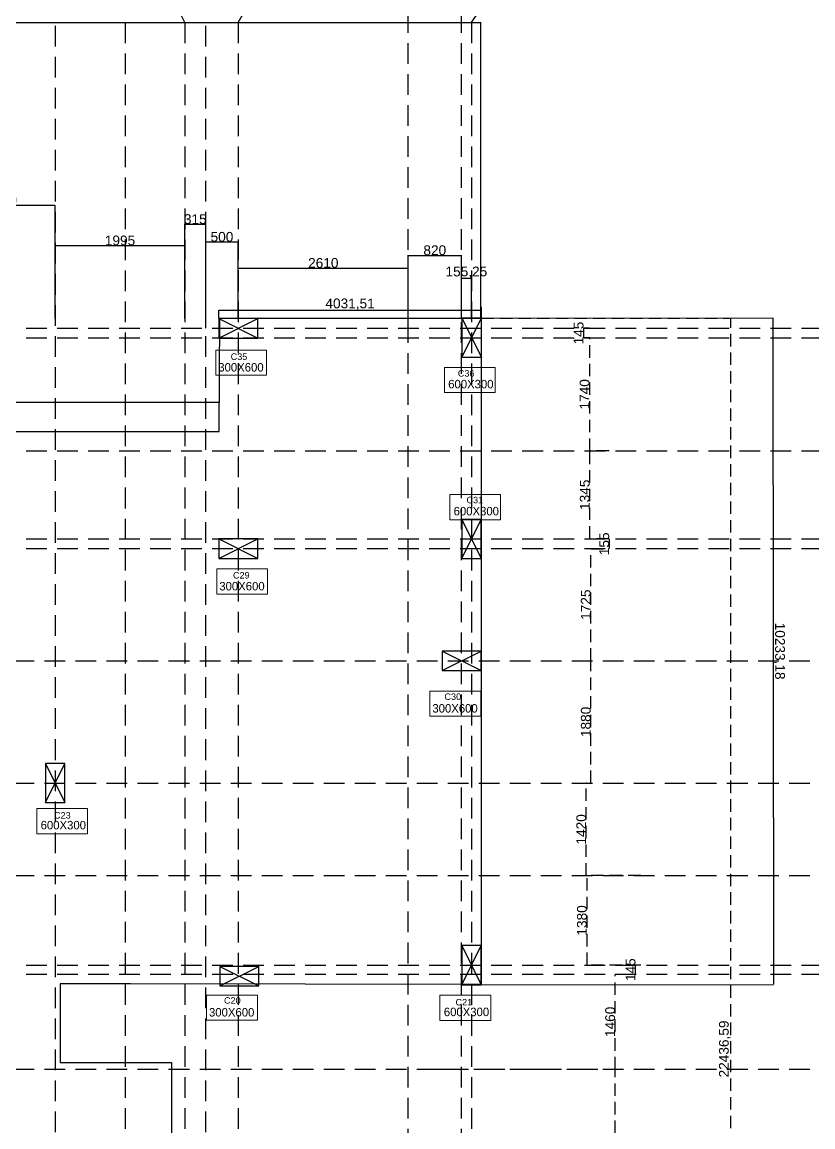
# Model space of a CAD drawing. Header units: millimetres. Extents: x -1932176 to 78768, y -1967 to 1266654.
# Drawn here: x -1651809 to -1639667, y 1240700 to 1257661 of the extents above; entities that cross this region are included whole.
import ezdxf

# ---------------------------------------------------------------- set-up
doc = ezdxf.new("R2010")
doc.units = ezdxf.units.MM
doc.linetypes.add('DASHED2', pattern=[9.525, 6.35, -3.175])
doc.layers.add('column', color=7, linetype='Continuous')
doc.layers.add('Layer2', color=7, linetype='Continuous', lineweight=5)
doc.layers.add('text', color=252, linetype='Continuous', lineweight=5)
doc.styles.get("Standard").update_dxf_attribs({"font": 'arial.ttf'})
doc.dimstyles.new('ISO-25', dxfattribs={"dimtxt": 150, "dimasz": 2.5, "dimexe": 1.25, "dimexo": 0.625, "dimtad": 1, "dimtxsty": 'Standard', "dimcen": 2.5, "dimadec": 0, "dimazin": 0, "dimtfac": 1, "dimtmove": 0, "dimatfit": 3, "dimfxl": 1, "dimarcsym": 0})

# ---------------------------------------------------------------- blocks, each defined once
blk = doc.blocks.new('*D418')
at = {"color": 0, "lineweight": -2, "ltscale": 30, "transparency": 16777216}
for p, q in [((-1652941, 1253108), (-1652941, 1254851)), ((-1652938, 1254849), (-1651304, 1254849)), ((-1651302, 1253108), (-1651302, 1254851))]:
    blk.add_line(p, q, dxfattribs=at)
at = {"color": 0, "ltscale": 30, "transparency": 16777216}
for points in [[(-1652938, 1254850), (-1652938, 1254849), (-1652941, 1254849)], [(-1651304, 1254850), (-1651304, 1254849), (-1651302, 1254849)]]:
    blk.add_solid(points, dxfattribs=at)
at = {"layer": 'Defpoints', "color": 0, "ltscale": 30, "transparency": 16777216}
for p in [(-1651302, 1254849), (-1652941, 1253107), (-1651302, 1253107)]:
    blk.add_point(p, dxfattribs=at)
at = {"color": 0, "ltscale": 30, "transparency": 16777216, "insert": (-1652121, 1254927), "char_height": 150, "width": 1191.3, "attachment_point": 5}
blk.add_mtext('1640', dxfattribs=at)
blk = doc.blocks.new('*D419')
at = {"color": 0, "lineweight": -2, "ltscale": 30, "transparency": 16777216}
for p, q in [((-1651302, 1253111), (-1651302, 1254232)), ((-1651299, 1254231), (-1649311, 1254231)), ((-1649308, 1253111), (-1649308, 1254232))]:
    blk.add_line(p, q, dxfattribs=at)
at = {"color": 0, "ltscale": 30, "transparency": 16777216}
for points in [[(-1651299, 1254231), (-1651299, 1254231), (-1651302, 1254231)], [(-1649311, 1254231), (-1649311, 1254231), (-1649308, 1254231)]]:
    blk.add_solid(points, dxfattribs=at)
at = {"layer": 'Defpoints', "color": 0, "ltscale": 30, "transparency": 16777216}
for p in [(-1649308, 1254231), (-1651302, 1253110), (-1649308, 1253110)]:
    blk.add_point(p, dxfattribs=at)
at = {"color": 0, "ltscale": 30, "transparency": 16777216, "insert": (-1650305, 1254308), "char_height": 150, "attachment_point": 5}
blk.add_mtext('1995', dxfattribs=at)
blk = doc.blocks.new('*D420')
at = {"color": 0, "lineweight": -2, "ltscale": 30, "transparency": 16777216}
for p, q in [((-1649308, 1253111), (-1649308, 1254559)), ((-1649306, 1254557), (-1648993, 1254557)), ((-1648990, 1252963), (-1648990, 1254559))]:
    blk.add_line(p, q, dxfattribs=at)
at = {"color": 0, "ltscale": 30, "transparency": 16777216}
for points in [[(-1649306, 1254558), (-1649306, 1254557), (-1649308, 1254557)], [(-1648993, 1254558), (-1648993, 1254557), (-1648990, 1254557)]]:
    blk.add_solid(points, dxfattribs=at)
at = {"layer": 'Defpoints', "color": 0, "ltscale": 30, "transparency": 16777216}
for p in [(-1648990, 1254557), (-1649308, 1253110), (-1648990, 1252962)]:
    blk.add_point(p, dxfattribs=at)
at = {"color": 0, "ltscale": 30, "transparency": 16777216, "insert": (-1649149, 1254635), "char_height": 150, "attachment_point": 5}
blk.add_mtext('315', dxfattribs=at)
blk = doc.blocks.new('*D421')
at = {"color": 0, "lineweight": -2, "ltscale": 30, "transparency": 16777216}
for p, q in [((-1648990, 1253111), (-1648990, 1254287)), ((-1648988, 1254285), (-1648491, 1254285)), ((-1648489, 1253111), (-1648489, 1254287))]:
    blk.add_line(p, q, dxfattribs=at)
at = {"color": 0, "ltscale": 30, "transparency": 16777216}
for points in [[(-1648988, 1254286), (-1648988, 1254285), (-1648990, 1254285)], [(-1648491, 1254286), (-1648491, 1254285), (-1648489, 1254285)]]:
    blk.add_solid(points, dxfattribs=at)
at = {"layer": 'Defpoints', "color": 0, "ltscale": 30, "transparency": 16777216}
for p in [(-1648489, 1254285), (-1648990, 1253110), (-1648489, 1253110)]:
    blk.add_point(p, dxfattribs=at)
at = {"color": 0, "ltscale": 30, "transparency": 16777216, "insert": (-1648740, 1254363), "char_height": 150, "width": 971.73, "attachment_point": 5}
blk.add_mtext('500', dxfattribs=at)
blk = doc.blocks.new('*D422')
at = {"color": 0, "lineweight": -2, "ltscale": 30, "transparency": 16777216}
for p, q in [((-1648489, 1253111), (-1648489, 1253886)), ((-1648486, 1253885), (-1645882, 1253885)), ((-1645880, 1252963), (-1645880, 1253886))]:
    blk.add_line(p, q, dxfattribs=at)
at = {"color": 0, "ltscale": 30, "transparency": 16777216}
for points in [[(-1648486, 1253885), (-1648486, 1253885), (-1648489, 1253885)], [(-1645882, 1253885), (-1645882, 1253885), (-1645880, 1253885)]]:
    blk.add_solid(points, dxfattribs=at)
at = {"layer": 'Defpoints', "color": 0, "ltscale": 30, "transparency": 16777216}
for p in [(-1645880, 1253885), (-1648489, 1253110), (-1645880, 1252962)]:
    blk.add_point(p, dxfattribs=at)
at = {"color": 0, "ltscale": 30, "transparency": 16777216, "insert": (-1647184, 1253962), "char_height": 150, "attachment_point": 5}
blk.add_mtext('2610', dxfattribs=at)
blk = doc.blocks.new('*D423')
at = {"color": 0, "lineweight": -2, "ltscale": 30, "transparency": 16777216}
for p, q in [((-1645880, 1253114), (-1645881, 1254081)), ((-1645878, 1254080), (-1645066, 1254080)), ((-1645063, 1253114), (-1645063, 1254082))]:
    blk.add_line(p, q, dxfattribs=at)
at = {"color": 0, "ltscale": 30, "transparency": 16777216}
for points in [[(-1645878, 1254080), (-1645878, 1254079), (-1645881, 1254080)], [(-1645066, 1254081), (-1645066, 1254080), (-1645063, 1254080)]]:
    blk.add_solid(points, dxfattribs=at)
at = {"layer": 'Defpoints', "color": 0, "ltscale": 30, "transparency": 16777216}
for p in [(-1645063, 1254080), (-1645880, 1253113), (-1645063, 1253114)]:
    blk.add_point(p, dxfattribs=at)
at = {"color": 0, "ltscale": 30, "transparency": 16777216, "insert": (-1645472, 1254157), "char_height": 150, "attachment_point": 5, "rotation": 0.0469}
blk.add_mtext('820', dxfattribs=at)
blk = doc.blocks.new('*D424')
at = {"color": 0, "lineweight": -2, "ltscale": 30, "transparency": 16777216}
for p, q in [((-1645063, 1253114), (-1645064, 1253728)), ((-1645062, 1253727), (-1644912, 1253727)), ((-1644907, 1253115), (-1644909, 1253729))]:
    blk.add_line(p, q, dxfattribs=at)
at = {"color": 0, "ltscale": 30, "transparency": 16777216}
for points in [[(-1645062, 1253727), (-1645062, 1253726), (-1645064, 1253727)], [(-1644912, 1253728), (-1644912, 1253727), (-1644909, 1253727)]]:
    blk.add_solid(points, dxfattribs=at)
at = {"layer": 'Defpoints', "color": 0, "ltscale": 30, "transparency": 16777216}
for p in [(-1644909, 1253727), (-1645063, 1253114), (-1644907, 1253114)]:
    blk.add_point(p, dxfattribs=at)
at = {"color": 0, "ltscale": 30, "transparency": 16777216, "insert": (-1644987, 1253818), "char_height": 150, "attachment_point": 5, "rotation": 0.1827}
blk.add_mtext('155,25', dxfattribs=at)
blk = doc.blocks.new('*D425')
at = {"color": 0, "lineweight": -2, "ltscale": 30, "transparency": 16777216}
for p, q in [((-1661120, 1253115), (-1661120, 1257658)), ((-1661118, 1257657), (-1644768, 1257657)), ((-1644766, 1253115), (-1644766, 1257658))]:
    blk.add_line(p, q, dxfattribs=at)
at = {"color": 0, "ltscale": 30, "transparency": 16777216}
for points in [[(-1661118, 1257657), (-1661118, 1257657), (-1661120, 1257657)], [(-1644768, 1257657), (-1644768, 1257657), (-1644766, 1257657)]]:
    blk.add_solid(points, dxfattribs=at)
at = {"layer": 'Defpoints', "color": 0, "ltscale": 30, "transparency": 16777216}
for p in [(-1644766, 1257657), (-1661120, 1253114), (-1644766, 1253114)]:
    blk.add_point(p, dxfattribs=at)
at = {"color": 0, "ltscale": 30, "transparency": 16777216, "insert": (-1652943, 1257748), "char_height": 150, "attachment_point": 5}
blk.add_mtext('16354,45', dxfattribs=at)
blk = doc.blocks.new('*D429')
at = {"color": 0, "linetype": 'DASHED2', "lineweight": -2, "ltscale": 30, "transparency": 16777216}
for p, q in [((-1645729, 1241584), (-1642704, 1241584)), ((-1642705, 1238320), (-1642705, 1241581)), ((-1645729, 1238318), (-1642704, 1238318))]:
    blk.add_line(p, q, dxfattribs=at)
at = {"color": 0, "linetype": 'DASHED2', "ltscale": 30, "transparency": 16777216}
for points in [[(-1642705, 1241581), (-1642705, 1241581), (-1642705, 1241584)], [(-1642705, 1238320), (-1642705, 1238320), (-1642705, 1238318)]]:
    blk.add_solid(points, dxfattribs=at)
at = {"layer": 'Defpoints', "color": 0, "linetype": 'DASHED2', "ltscale": 30, "transparency": 16777216}
for p in [(-1645730, 1241584), (-1642705, 1241584), (-1645730, 1238318)]:
    blk.add_point(p, dxfattribs=at)
at = {"color": 0, "linetype": 'DASHED2', "ltscale": 30, "transparency": 16777216, "insert": (-1642782, 1239951), "char_height": 150, "attachment_point": 5, "rotation": 90}
blk.add_mtext('3270', dxfattribs=at)
blk = doc.blocks.new('*D430')
at = {"color": 0, "linetype": 'DASHED2', "lineweight": -2, "ltscale": 30, "transparency": 16777216}
for p, q in [((-1642704, 1243042), (-1642700, 1243042)), ((-1642702, 1241584), (-1642702, 1243039)), ((-1642704, 1241581), (-1642700, 1241581))]:
    blk.add_line(p, q, dxfattribs=at)
at = {"color": 0, "linetype": 'DASHED2', "ltscale": 30, "transparency": 16777216}
for points in [[(-1642702, 1243039), (-1642701, 1243039), (-1642702, 1243042)], [(-1642702, 1241584), (-1642701, 1241584), (-1642702, 1241581)]]:
    blk.add_solid(points, dxfattribs=at)
at = {"layer": 'Defpoints', "color": 0, "linetype": 'DASHED2', "ltscale": 30, "transparency": 16777216}
for p in [(-1642705, 1243042), (-1642702, 1243042), (-1642705, 1241581)]:
    blk.add_point(p, dxfattribs=at)
at = {"color": 0, "linetype": 'DASHED2', "ltscale": 30, "transparency": 16777216, "insert": (-1642779, 1242312), "char_height": 150, "attachment_point": 5, "rotation": 90}
blk.add_mtext('1460', dxfattribs=at)
blk = doc.blocks.new('*D431')
at = {"color": 0, "linetype": 'DASHED2', "lineweight": -2, "ltscale": 30, "transparency": 16777216}
for p, q in [((-1642700, 1243184), (-1642386, 1243184)), ((-1642388, 1243044), (-1642388, 1243181)), ((-1642700, 1243042), (-1642386, 1243042))]:
    blk.add_line(p, q, dxfattribs=at)
at = {"color": 0, "linetype": 'DASHED2', "ltscale": 30, "transparency": 16777216}
for points in [[(-1642388, 1243181), (-1642387, 1243181), (-1642388, 1243184)], [(-1642388, 1243044), (-1642387, 1243044), (-1642388, 1243042)]]:
    blk.add_solid(points, dxfattribs=at)
at = {"layer": 'Defpoints', "color": 0, "linetype": 'DASHED2', "ltscale": 30, "transparency": 16777216}
for p in [(-1642700, 1243184), (-1642388, 1243184), (-1642700, 1243042)]:
    blk.add_point(p, dxfattribs=at)
at = {"color": 0, "linetype": 'DASHED2', "ltscale": 30, "transparency": 16777216, "insert": (-1642465, 1243113), "char_height": 150, "attachment_point": 5, "rotation": 90}
blk.add_mtext('145', dxfattribs=at)
blk = doc.blocks.new('*D432')
at = {"color": 0, "linetype": 'DASHED2', "lineweight": -2, "ltscale": 30, "transparency": 16777216}
for p, q in [((-1642311, 1244557), (-1643137, 1244557)), ((-1643135, 1243184), (-1643135, 1244555)), ((-1642311, 1243181), (-1643137, 1243181))]:
    blk.add_line(p, q, dxfattribs=at)
at = {"color": 0, "linetype": 'DASHED2', "ltscale": 30, "transparency": 16777216}
for points in [[(-1643136, 1244555), (-1643135, 1244555), (-1643135, 1244557)], [(-1643136, 1243184), (-1643135, 1243184), (-1643135, 1243181)]]:
    blk.add_solid(points, dxfattribs=at)
at = {"layer": 'Defpoints', "color": 0, "linetype": 'DASHED2', "ltscale": 30, "transparency": 16777216}
for p in [(-1643135, 1244557), (-1642311, 1244557), (-1642311, 1243181)]:
    blk.add_point(p, dxfattribs=at)
at = {"color": 0, "linetype": 'DASHED2', "ltscale": 30, "transparency": 16777216, "insert": (-1643213, 1243869), "char_height": 150, "attachment_point": 5, "rotation": 90}
blk.add_mtext('1380', dxfattribs=at)
blk = doc.blocks.new('*D433')
at = {"color": 0, "linetype": 'DASHED2', "lineweight": -2, "ltscale": 30, "transparency": 16777216}
for p, q in [((-1643136, 1245977), (-1643147, 1245977)), ((-1643146, 1244560), (-1643146, 1245975)), ((-1643136, 1244557), (-1643147, 1244557))]:
    blk.add_line(p, q, dxfattribs=at)
at = {"color": 0, "linetype": 'DASHED2', "ltscale": 30, "transparency": 16777216}
for points in [[(-1643146, 1245975), (-1643146, 1245975), (-1643146, 1245977)], [(-1643146, 1244560), (-1643146, 1244560), (-1643146, 1244557)]]:
    blk.add_solid(points, dxfattribs=at)
at = {"layer": 'Defpoints', "color": 0, "linetype": 'DASHED2', "ltscale": 30, "transparency": 16777216}
for p in [(-1643146, 1245977), (-1643135, 1245977), (-1643135, 1244557)]:
    blk.add_point(p, dxfattribs=at)
at = {"color": 0, "linetype": 'DASHED2', "ltscale": 30, "transparency": 16777216, "insert": (-1643223, 1245267), "char_height": 150, "attachment_point": 5, "rotation": 90}
blk.add_mtext('1420', dxfattribs=at)
blk = doc.blocks.new('*D434')
at = {"color": 0, "linetype": 'DASHED2', "lineweight": -2, "ltscale": 30, "transparency": 16777216}
for p, q in [((-1643145, 1247856), (-1643075, 1247856)), ((-1643076, 1245980), (-1643076, 1247853)), ((-1643145, 1245977), (-1643075, 1245977))]:
    blk.add_line(p, q, dxfattribs=at)
at = {"color": 0, "linetype": 'DASHED2', "ltscale": 30, "transparency": 16777216}
for points in [[(-1643076, 1247853), (-1643076, 1247853), (-1643076, 1247856)], [(-1643076, 1245980), (-1643076, 1245980), (-1643076, 1245977)]]:
    blk.add_solid(points, dxfattribs=at)
at = {"layer": 'Defpoints', "color": 0, "linetype": 'DASHED2', "ltscale": 30, "transparency": 16777216}
for p in [(-1643146, 1247856), (-1643076, 1247856), (-1643146, 1245977)]:
    blk.add_point(p, dxfattribs=at)
at = {"color": 0, "linetype": 'DASHED2', "ltscale": 30, "transparency": 16777216, "insert": (-1643153, 1246917), "char_height": 150, "attachment_point": 5, "rotation": 90}
blk.add_mtext('1880', dxfattribs=at)
blk = doc.blocks.new('*D435')
at = {"color": 0, "linetype": 'DASHED2', "lineweight": -2, "ltscale": 30, "transparency": 16777216}
for p, q in [((-1643077, 1249577), (-1643077, 1249577)), ((-1643076, 1247858), (-1643076, 1249575)), ((-1643077, 1247856), (-1643077, 1247856))]:
    blk.add_line(p, q, dxfattribs=at)
at = {"color": 0, "linetype": 'DASHED2', "ltscale": 30, "transparency": 16777216}
for points in [[(-1643076, 1249575), (-1643076, 1249575), (-1643076, 1249577)], [(-1643076, 1247858), (-1643076, 1247858), (-1643076, 1247856)]]:
    blk.add_solid(points, dxfattribs=at)
at = {"layer": 'Defpoints', "color": 0, "linetype": 'DASHED2', "ltscale": 30, "transparency": 16777216}
for p in [(-1643076, 1249577), (-1643076, 1249577), (-1643076, 1247856)]:
    blk.add_point(p, dxfattribs=at)
at = {"color": 0, "linetype": 'DASHED2', "ltscale": 30, "transparency": 16777216, "insert": (-1643153, 1248717), "char_height": 150, "attachment_point": 5, "rotation": 90}
blk.add_mtext('1725', dxfattribs=at)
blk = doc.blocks.new('*D436')
at = {"color": 0, "linetype": 'DASHED2', "lineweight": -2, "ltscale": 30, "transparency": 16777216}
for p, q in [((-1643075, 1249727), (-1642790, 1249727)), ((-1642792, 1249577), (-1642792, 1249725)), ((-1643075, 1249575), (-1642790, 1249575))]:
    blk.add_line(p, q, dxfattribs=at)
at = {"color": 0, "linetype": 'DASHED2', "ltscale": 30, "transparency": 16777216}
for points in [[(-1642792, 1249725), (-1642791, 1249725), (-1642792, 1249727)], [(-1642792, 1249577), (-1642791, 1249577), (-1642792, 1249575)]]:
    blk.add_solid(points, dxfattribs=at)
at = {"layer": 'Defpoints', "color": 0, "linetype": 'DASHED2', "ltscale": 30, "transparency": 16777216}
for p in [(-1643076, 1249727), (-1642792, 1249727), (-1643076, 1249575)]:
    blk.add_point(p, dxfattribs=at)
at = {"color": 0, "linetype": 'DASHED2', "ltscale": 30, "transparency": 16777216, "insert": (-1642869, 1249651), "char_height": 150, "width": 842.8, "attachment_point": 5, "rotation": 90}
blk.add_mtext('155', dxfattribs=at)
blk = doc.blocks.new('*D437')
at = {"color": 0, "linetype": 'DASHED2', "lineweight": -2, "ltscale": 30, "transparency": 16777216}
for p, q in [((-1642797, 1251077), (-1643093, 1251077)), ((-1643092, 1249733), (-1643092, 1251075)), ((-1642797, 1249730), (-1643093, 1249730))]:
    blk.add_line(p, q, dxfattribs=at)
at = {"color": 0, "linetype": 'DASHED2', "ltscale": 30, "transparency": 16777216}
for points in [[(-1643093, 1251075), (-1643092, 1251075), (-1643092, 1251077)], [(-1643093, 1249733), (-1643092, 1249733), (-1643092, 1249730)]]:
    blk.add_solid(points, dxfattribs=at)
at = {"layer": 'Defpoints', "color": 0, "linetype": 'DASHED2', "ltscale": 30, "transparency": 16777216}
for p in [(-1643092, 1251077), (-1642796, 1251077), (-1642796, 1249730)]:
    blk.add_point(p, dxfattribs=at)
at = {"color": 0, "linetype": 'DASHED2', "ltscale": 30, "transparency": 16777216, "insert": (-1643169, 1250404), "char_height": 150, "attachment_point": 5, "rotation": 90}
blk.add_mtext('1345', dxfattribs=at)
blk = doc.blocks.new('*D438')
at = {"color": 0, "linetype": 'DASHED2', "lineweight": -2, "ltscale": 30, "transparency": 16777216}
for p, q in [((-1643094, 1252814), (-1643095, 1252814)), ((-1643093, 1251080), (-1643093, 1252811)), ((-1643094, 1251077), (-1643095, 1251077))]:
    blk.add_line(p, q, dxfattribs=at)
at = {"color": 0, "linetype": 'DASHED2', "ltscale": 30, "transparency": 16777216}
for points in [[(-1643094, 1252811), (-1643093, 1252811), (-1643093, 1252814)], [(-1643094, 1251080), (-1643093, 1251080), (-1643093, 1251077)]]:
    blk.add_solid(points, dxfattribs=at)
at = {"layer": 'Defpoints', "color": 0, "linetype": 'DASHED2', "ltscale": 30, "transparency": 16777216}
for p in [(-1643093, 1252814), (-1643093, 1252814), (-1643093, 1251077)]:
    blk.add_point(p, dxfattribs=at)
at = {"color": 0, "linetype": 'DASHED2', "ltscale": 30, "transparency": 16777216, "insert": (-1643171, 1251946), "char_height": 150, "width": 1196.41, "attachment_point": 5, "rotation": 90}
blk.add_mtext('1740', dxfattribs=at)
blk = doc.blocks.new('*D439')
at = {"color": 0, "linetype": 'DASHED2', "lineweight": -2, "ltscale": 30, "transparency": 16777216}
for p, q in [((-1643095, 1252961), (-1643187, 1252961)), ((-1643185, 1252816), (-1643185, 1252958)), ((-1643095, 1252814), (-1643187, 1252814))]:
    blk.add_line(p, q, dxfattribs=at)
at = {"color": 0, "linetype": 'DASHED2', "ltscale": 30, "transparency": 16777216}
for points in [[(-1643186, 1252958), (-1643185, 1252958), (-1643185, 1252961)], [(-1643186, 1252816), (-1643185, 1252816), (-1643185, 1252814)]]:
    blk.add_solid(points, dxfattribs=at)
at = {"layer": 'Defpoints', "color": 0, "linetype": 'DASHED2', "ltscale": 30, "transparency": 16777216}
for p in [(-1643185, 1252961), (-1643095, 1252961), (-1643095, 1252814)]:
    blk.add_point(p, dxfattribs=at)
at = {"color": 0, "linetype": 'DASHED2', "ltscale": 30, "transparency": 16777216, "insert": (-1643263, 1252887), "char_height": 150, "attachment_point": 5, "rotation": 90}
blk.add_mtext('145', dxfattribs=at)
blk = doc.blocks.new('*D315')
at = {"color": 0, "linetype": 'DASHED2', "lineweight": -2, "ltscale": 30, "transparency": 16777216}
for p, q in [((-1644757, 1253114), (-1640928, 1253114)), ((-1640929, 1230680), (-1640929, 1253112)), ((-1644239, 1230678), (-1640928, 1230678))]:
    blk.add_line(p, q, dxfattribs=at)
at = {"color": 0, "linetype": 'DASHED2', "ltscale": 30, "transparency": 16777216}
for points in [[(-1640929, 1253112), (-1640929, 1253112), (-1640929, 1253114)], [(-1640929, 1230680), (-1640929, 1230680), (-1640929, 1230678)]]:
    blk.add_solid(points, dxfattribs=at)
at = {"layer": 'Defpoints', "color": 0, "linetype": 'DASHED2', "ltscale": 30, "transparency": 16777216}
for p in [(-1644757, 1253114), (-1640929, 1253114), (-1644240, 1230678)]:
    blk.add_point(p, dxfattribs=at)
at = {"color": 0, "linetype": 'DASHED2', "ltscale": 30, "transparency": 16777216, "insert": (-1641020, 1241896), "char_height": 150, "attachment_point": 5, "rotation": 90}
blk.add_mtext('22436,59', dxfattribs=at)
blk = doc.blocks.new('*D442')
at = {"color": 0, "lineweight": -2, "ltscale": 30, "transparency": 16777216}
for p, q in [((-1648789, 1253111), (-1648789, 1253238)), ((-1648786, 1253237), (-1644760, 1253237)), ((-1644757, 1253117), (-1644757, 1253238))]:
    blk.add_line(p, q, dxfattribs=at)
at = {"color": 0, "ltscale": 30, "transparency": 16777216}
for points in [[(-1648786, 1253238), (-1648786, 1253237), (-1648789, 1253237)], [(-1644760, 1253238), (-1644760, 1253237), (-1644757, 1253237)]]:
    blk.add_solid(points, dxfattribs=at)
at = {"layer": 'Defpoints', "color": 0, "ltscale": 30, "transparency": 16777216}
for p in [(-1648789, 1253111), (-1644757, 1253237), (-1644757, 1253117)]:
    blk.add_point(p, dxfattribs=at)
at = {"color": 0, "ltscale": 30, "transparency": 16777216, "insert": (-1646773, 1253328), "char_height": 150, "attachment_point": 5}
blk.add_mtext('4031,51', dxfattribs=at)
blk = doc.blocks.new('*D443')
at = {"color": 0, "lineweight": -2, "ltscale": 30, "transparency": 16777216}
for p, q in [((-1657088, 1251377), (-1657088, 1251827)), ((-1657086, 1251825), (-1648784, 1251825)), ((-1648781, 1251377), (-1648781, 1251827))]:
    blk.add_line(p, q, dxfattribs=at)
at = {"color": 0, "ltscale": 30, "transparency": 16777216}
for points in [[(-1657086, 1251826), (-1657086, 1251825), (-1657088, 1251825)], [(-1648784, 1251826), (-1648784, 1251825), (-1648781, 1251825)]]:
    blk.add_solid(points, dxfattribs=at)
at = {"layer": 'Defpoints', "color": 0, "ltscale": 30, "transparency": 16777216}
for p in [(-1648781, 1251825), (-1657088, 1251376), (-1648781, 1251376)]:
    blk.add_point(p, dxfattribs=at)
at = {"color": 0, "ltscale": 30, "transparency": 16777216, "insert": (-1652797, 1251916), "char_height": 150, "attachment_point": 5}
blk.add_mtext('8306,8', dxfattribs=at)
blk = doc.blocks.new('*D444')
at = {"color": 0, "lineweight": -2, "ltscale": 30, "transparency": 16777216}
for p, q in [((-1644765, 1253116), (-1640278, 1253119)), ((-1640280, 1253117), (-1640272, 1242889)), ((-1644758, 1242883), (-1640271, 1242886))]:
    blk.add_line(p, q, dxfattribs=at)
at = {"color": 0, "ltscale": 30, "transparency": 16777216}
for points in [[(-1640279, 1253117), (-1640280, 1253117), (-1640280, 1253119)], [(-1640272, 1242889), (-1640273, 1242889), (-1640272, 1242886)]]:
    blk.add_solid(points, dxfattribs=at)
at = {"layer": 'Defpoints', "color": 0, "ltscale": 30, "transparency": 16777216}
for p in [(-1644766, 1253116), (-1644759, 1242883), (-1640272, 1242886)]:
    blk.add_point(p, dxfattribs=at)
at = {"color": 0, "ltscale": 30, "transparency": 16777216, "insert": (-1640185, 1248004), "char_height": 150, "attachment_point": 5, "rotation": 270.0406}
blk.add_mtext('10233,18', dxfattribs=at)

msp = doc.modelspace()

# ---------------------------------------------------------------- linework, layer by layer
at = {"color": 252, "linetype": 'DASHED2', "ltscale": 50}
for p, q in [((-1651301.61514, 1259032.26447), (-1651301.61514, 1226065.49093)), ((-1648990.334, 1259032.26447), (-1648990.334, 1226065.49093)), ((-1645879.85803, 1226065.49093), (-1645879.85803, 1259032.26447)), ((-1650227.40651, 1257656.98942), (-1650227.40651, 1226893.34842)), ((-1649308.1141, 1257656.98942), (-1649308.1141, 1227405.87526)), ((-1648488.89305, 1257656.98942), (-1648488.89305, 1227405.87526)), ((-1645062.51329, 1226065.49093), (-1645062.51329, 1257656.98942)), ((-1644907.26066, 1257656.98942), (-1644907.26066, 1227405.87526)), ((-1666035.6106, 1252960.60122), (-1639246.57118, 1252960.60122)), ((-1666035.6106, 1252813.90002), (-1639246.57118, 1252813.90002)), ((-1666035.6106, 1251077.36985), (-1636942.47964, 1251077.36985)), ((-1666035.6106, 1249727.36985), (-1639246.57118, 1249727.36985)), ((-1666035.6106, 1249577.36985), (-1639246.57118, 1249577.36985)), ((-1667179.44694, 1247855.96296), (-1636942.47964, 1247855.96296)), ((-1667179.44694, 1245977.36985), (-1636942.47964, 1245977.36985)), ((-1667179.44694, 1244557.36985), (-1639246.57118, 1244557.36985)), ((-1666035.6106, 1243183.55637), (-1639246.57118, 1243183.55637)), ((-1666035.6106, 1243041.90939), (-1639246.57118, 1243041.90939)), ((-1667179.44694, 1241583.95739), (-1636942.47964, 1241583.95739))]:
    msp.add_line(p, q, dxfattribs=at)
at = {"color": 252, "linetype": 'DASHED2', "ltscale": 30}
for p, q in [((-1649308.1141, 1257656.98942), (-1650020.07234, 1259032.26447)), ((-1648488.89305, 1257656.98942), (-1647686.13808, 1259032.26447)), ((-1645062.51329, 1257656.98942), (-1645062.51329, 1259032.26447)), ((-1644907.26066, 1257656.98942), (-1643958.8851, 1259032.26447))]:
    msp.add_line(p, q, dxfattribs=at)
at = {"color": 252, "ltscale": 30}
msp.add_line((-1644757.38335, 1253101.73777), (-1644757.38335, 1253283.42017), dxfattribs=at)
for p, q in [((-1648788.89305, 1252810.60122), (-1648188.89305, 1253110.60122)), ((-1648788.89305, 1253110.60122), (-1648188.89305, 1252810.60122)), ((-1645057.38335, 1253114.1454), (-1644757.38335, 1252514.1454)), ((-1645057.38335, 1252514.1454), (-1644757.38335, 1253114.1454)), ((-1648788.89305, 1249427.36985), (-1648188.89305, 1249727.36985)), ((-1648788.89305, 1249727.36985), (-1648188.89305, 1249427.36985)), ((-1645358.23953, 1247703.82608), (-1644758.23953, 1248003.82608)), ((-1645358.23953, 1248003.82608), (-1644758.23953, 1247703.82608)), ((-1651451.61514, 1246277.36985), (-1651151.61514, 1245677.36985)), ((-1651451.61514, 1245677.36985), (-1651151.61514, 1246277.36985)), ((-1645058.58378, 1243482.93782), (-1644758.58378, 1242882.93782)), ((-1645058.58378, 1242882.93782), (-1644758.58378, 1243482.93782)), ((-1648771.4455, 1242864.24099), (-1648171.4455, 1243164.24099)), ((-1648771.4455, 1243164.24099), (-1648171.4455, 1242864.24099))]:
    msp.add_line(p, q)
at = {"ltscale": 30}
for p, q in [((-1648781.25718, 1251376.36507), (-1648771.07885, 1253116.66259)), ((-1648771.07885, 1253116.66259), (-1644757.50738, 1253116.11844)), ((-1648188.89305, 1253130.00478), (-1648188.89305, 1253130.41104)), ((-1657088.05688, 1251376.36507), (-1648781.25718, 1251376.36507)), ((-1651222.34971, 1241690.7493), (-1649512.34971, 1241690.7493)), ((-1649512.34971, 1241690.7493), (-1649512.35287, 1240480.74483))]:
    msp.add_line(p, q, dxfattribs=at)
at = {"linetype": 'ByBlock', "transparency": 33554687}
msp.add_lwpolyline([(-1648788.89305, 1253110.60122), (-1644757.50605, 1253113.90002), (-1644758.89305, 1242883.55637), (-1650163.06041, 1242894.71033)], dxfattribs=at)
for points in [[(-1648788.89305, 1252810.60122), (-1648188.89305, 1252810.60122), (-1648188.89305, 1253110.60122), (-1648788.89305, 1253110.60122)], [(-1645057.38335, 1252514.1454), (-1644757.38335, 1252514.1454), (-1644757.38335, 1253114.1454), (-1645057.38335, 1253114.1454)], [(-1648788.89305, 1249427.36985), (-1648188.89305, 1249427.36985), (-1648188.89305, 1249727.36985), (-1648788.89305, 1249727.36985)], [(-1645358.23953, 1247703.82608), (-1644758.23953, 1247703.82608), (-1644758.23953, 1248003.82608), (-1645358.23953, 1248003.82608)], [(-1651451.61514, 1245677.36985), (-1651151.61514, 1245677.36985), (-1651151.61514, 1246277.36985), (-1651451.61514, 1246277.36985)], [(-1645058.58378, 1242882.93782), (-1644758.58378, 1242882.93782), (-1644758.58378, 1243482.93782), (-1645058.58378, 1243482.93782)], [(-1648771.4455, 1242864.24099), (-1648171.4455, 1242864.24099), (-1648171.4455, 1243164.24099), (-1648771.4455, 1243164.24099)]]:
    msp.add_lwpolyline(points, close=True)
at = {"transparency": 16777216}
msp.add_lwpolyline([(-1650143.06041, 1242894.71033), (-1651221.79687, 1242896.90173), (-1651222.07285, 1241690.7493)], dxfattribs=at)
at = {"layer": 'column'}
for p, q in [((-1645058.00615, 1250025.19223), (-1644758.00615, 1249425.19223)), ((-1645058.00615, 1249425.19223), (-1644758.00615, 1250025.19223))]:
    msp.add_line(p, q, dxfattribs=at)
msp.add_lwpolyline([(-1645058.00615, 1249425.19223), (-1644758.00615, 1249425.19223), (-1644758.00615, 1250025.19223), (-1645058.00615, 1250025.19223)], close=True, dxfattribs=at)
at = {"layer": 'Layer2', "color": 252, "true_color": 0x939598, "transparency": 16777216}
for points in [[(-1648833.92668, 1252625.70444), (-1648054.18227, 1252625.70444), (-1648054.18227, 1252238.52387), (-1648833.92668, 1252238.52387)], [(-1645325.40393, 1252359.09777), (-1644545.65952, 1252359.09777), (-1644545.65952, 1251971.9172), (-1645325.40393, 1251971.9172)], [(-1648818.37995, 1249265.6087), (-1648038.63554, 1249265.6087), (-1648038.63554, 1248878.42812), (-1648818.37995, 1248878.42812)]]:
    msp.add_lwpolyline(points, close=True, dxfattribs=at)
at = {"layer": 'Layer2', "color": 252, "true_color": 0x939598, "transparency": 33554687}
for points in [[(-1645241.77432, 1250408.81842), (-1644462.02991, 1250408.81842), (-1644462.02991, 1250021.63784), (-1645241.77432, 1250021.63784)], [(-1645546.81144, 1247390.31387), (-1644767.06703, 1247390.31387), (-1644767.06703, 1247003.1333), (-1645546.81144, 1247003.1333)], [(-1651582.78665, 1245588.23562), (-1650803.04224, 1245588.23562), (-1650803.04224, 1245201.05504), (-1651582.78665, 1245201.05504)], [(-1648976.45933, 1242724.121), (-1648196.71492, 1242724.121), (-1648196.71492, 1242336.94043), (-1648976.45933, 1242336.94043)], [(-1645392.20835, 1242720.73322), (-1644612.46394, 1242720.73322), (-1644612.46394, 1242333.55264), (-1645392.20835, 1242333.55264)]]:
    msp.add_lwpolyline(points, close=True, dxfattribs=at)

# ---------------------------------------------------------------- texts
at = {"layer": 'Layer2', "color": 252, "linetype": 'ByBlock', "lineweight": 9, "true_color": 0x939598, "transparency": 16777216, "char_height": 130, "attachment_point": 1}
for s, insert in [('{\\fCentury Gothic|b0|i0|c0|p34;300X600}', (-1648796.15414, 1252425.76786)), ('{\\fCentury Gothic|b0|i0|c0|p34;600X300}', (-1645266.42988, 1252168.14491)), ('{\\fCentury Gothic|b0|i0|c0|p34;600X300}', (-1645182.80027, 1250217.86555)), ('{\\fCentury Gothic|b0|i0|c0|p34;300X600}', (-1648780.60741, 1249065.67211)), ('{\\fCentury Gothic|b0|i0|c0|p34;300X600}', (-1645509.0389, 1247190.37729)), ('{\\fCentury Gothic|b0|i0|c0|p34;600X300}', (-1651523.8126, 1245397.28275)), ('{\\fCentury Gothic|b0|i0|c0|p34;300X600}', (-1648938.68679, 1242524.18442)), ('{\\fCentury Gothic|b0|i0|c0|p34;600X300}', (-1645333.2343, 1242529.78035))]:
    msp.add_mtext_dynamic_manual_height_columns(s, width=741.9718666, gutter_width=57.3737, heights=[0], dxfattribs=dict(at, insert=insert))
at = {"layer": 'text', "color": 252, "true_color": 0x939598, "transparency": 16777216, "char_height": 99.743185, "attachment_point": 1}
for s, insert in [('C35', (-1648606.33908, 1252574.38084)), ('C36', (-1645118.0931, 1252317.68906)), ('C31', (-1644985.31934, 1250373.73339)), ('C29', (-1648570.88613, 1249217.91348)), ('C30', (-1645323.37411, 1247354.33118)), ('C23', (-1651318.1722, 1245532.59092)), ('C20', (-1648708.16523, 1242690.6605)), ('C21', (-1645153.93269, 1242663.70525))]:
    msp.add_mtext_dynamic_manual_height_columns(s, width=1.2192188, gutter_width=1, heights=[0], dxfattribs=dict(at, insert=insert))

# ---------------------------------------------------------------- dimensions: what is measured, and where the dimension line sits
at = {"color": 252, "ltscale": 30}
for base, p1, p2, picture, middle in [((-1644765.8335, 1257656.98942), (-1661120.28006, 1253113.90002), (-1644765.8335, 1253113.90002), '*D425', (-1652943.05678, 1257747.75766)), ((-1644757.38335, 1253237.16497), (-1648788.89305, 1253110.60122), (-1644757.38335, 1253116.66259), '*D442', (-1646773.1382, 1253327.93322))]:
    dim = msp.add_linear_dim(base=base, p1=p1, p2=p2, dimstyle='ISO-25', dxfattribs=at)
    dim.commit()
    dim.dimension.update_dxf_attribs({"geometry": picture, "text_midpoint": middle})
for base, p1, p2, text, picture, middle in [((-1651301.61514, 1254849.46164), (-1652940.78775, 1253107.20382), (-1651301.61514, 1253107.20537), '1640', '*D418', (-1652121.20145, 1254926.67259)), ((-1649308.1141, 1254231.05087), (-1651301.61514, 1253110.17636), (-1649308.1141, 1253110.17636), '1995', '*D419', (-1650304.86462, 1254308.26182)), ((-1645879.85803, 1253884.95098), (-1648488.89305, 1253110.17636), (-1645879.85803, 1252962.09164), '2610', '*D422', (-1647184.37554, 1253962.16193))]:
    dim = msp.add_linear_dim(base=base, p1=p1, p2=p2, text=text, dimstyle='ISO-25', dxfattribs=at)
    dim.commit()
    dim.dimension.update_dxf_attribs({"geometry": picture, "text_midpoint": middle})
for base, p1, p2, text, picture, middle in [((-1648990.334, 1254557.26779), (-1649308.1141, 1253110.17636), (-1648990.334, 1252962.09164), '315', '*D420', (-1649149.22405, 1254557.26779)), ((-1648488.89305, 1254285.41997), (-1648990.334, 1253110.17636), (-1648488.89305, 1253110.17636), '500', '*D421', (-1648739.61353, 1254285.41997))]:
    dim = msp.add_linear_dim(base=base, p1=p1, p2=p2, text=text, dimstyle='ISO-25', dxfattribs=at)
    dim.commit()
    dim.dimension.update_dxf_attribs({"geometry": picture, "text_midpoint": middle, "dimtype": 160})
dim = msp.add_aligned_dim(p1=(-1645879.86033, 1253112.98162), p2=(-1645062.51329, 1253113.65044), distance=966.64944, text='820', dimstyle='ISO-25', dxfattribs=at)
dim.commit()
dim.dimension.update_dxf_attribs({"geometry": '*D423', "text_midpoint": (-1645472.04098, 1254157.17607)})
for base, p1, p2, angle, picture, middle in [((-1644909.21537, 1253727.26774), (-1645062.51329, 1253113.65044), (-1644907.26066, 1253114.1454), 0.182664984, '*D424', (-1644986.84168, 1253727.02025)), ((-1640272.44582, 1242886.11604), (-1644765.8335, 1253116.11957), (-1644758.58378, 1242882.93782), 270.040591325, '*D444', (-1640276.07125, 1248003.49808))]:
    dim = msp.add_linear_dim(base=base, p1=p1, p2=p2, angle=angle, dimstyle='ISO-25', dxfattribs=at)
    dim.commit()
    dim.dimension.update_dxf_attribs({"geometry": picture, "text_midpoint": middle, "dimtype": 161})
at = {"color": 252, "linetype": 'DASHED2', "ltscale": 30}
for base, p1, p2, picture, middle in [((-1640929.05011, 1253114.1454), (-1644240.02398, 1230677.55111), (-1644757.38335, 1253114.1454), '*D315', (-1641019.81835, 1241895.84826)), ((-1643146.08169, 1245977.36985), (-1643135.44777, 1244557.36985), (-1643135.44777, 1245977.36985), '*D433', (-1643223.29264, 1245267.36985))]:
    dim = msp.add_linear_dim(base=base, p1=p1, p2=p2, angle=90, dimstyle='ISO-25', dxfattribs=at)
    dim.commit()
    dim.dimension.update_dxf_attribs({"geometry": picture, "text_midpoint": middle})
for base, p1, p2, text, picture, middle in [((-1643185.37965, 1252960.60122), (-1643094.61141, 1252813.90002), (-1643094.61141, 1252960.60122), '145', '*D439', (-1643185.37965, 1252887.25062)), ((-1642791.67206, 1249727.36985), (-1643075.5562, 1249574.86985), (-1643075.5562, 1249727.36985), '155', '*D436', (-1642791.67206, 1249651.11985)), ((-1642387.56648, 1243183.55637), (-1642700.2587, 1243041.90939), (-1642700.2587, 1243183.55637), '145', '*D431', (-1642387.56648, 1243112.73288)), ((-1642705.01164, 1241583.95739), (-1645729.85803, 1238317.56009), (-1645729.85803, 1241583.95739), '3270', '*D429', (-1642705.01164, 1239950.75874))]:
    dim = msp.add_linear_dim(base=base, p1=p1, p2=p2, angle=90, text=text, dimstyle='ISO-25', dxfattribs=at)
    dim.commit()
    dim.dimension.update_dxf_attribs({"geometry": picture, "text_midpoint": middle, "dimtype": 160})
for base, p1, p2, text, picture, middle in [((-1643093.36141, 1252813.90002), (-1643093.36141, 1251077.36985), (-1643093.36141, 1252813.90002), '1740', '*D438', (-1643170.57236, 1251945.63493)), ((-1643092.11141, 1251077.36985), (-1642796.11255, 1249730.49485), (-1642796.11255, 1251077.36985), '1345', '*D437', (-1643169.37352, 1250403.93235)), ((-1643075.97287, 1249577.36985), (-1643075.97287, 1247855.96296), (-1643075.97287, 1249577.36985), '1725', '*D435', (-1643153.18382, 1248716.6664)), ((-1643075.97287, 1247855.96296), (-1643146.08169, 1245977.36985), (-1643146.08169, 1247855.96296), '1880', '*D434', (-1643153.18382, 1246916.6664)), ((-1643135.44777, 1244557.36985), (-1642310.77219, 1243181.05637), (-1642310.77219, 1244557.36985), '1380', '*D432', (-1643212.70987, 1243869.21311)), ((-1642701.5087, 1243041.90939), (-1642704.59497, 1241581.45739), (-1642704.59497, 1243041.90939), '1460', '*D430', (-1642778.71965, 1242311.68339))]:
    dim = msp.add_linear_dim(base=base, p1=p1, p2=p2, angle=90, text=text, dimstyle='ISO-25', dxfattribs=at)
    dim.commit()
    dim.dimension.update_dxf_attribs({"geometry": picture, "text_midpoint": middle})
at = {"color": 252, "ltscale": 30}
dim = msp.add_linear_dim(base=(-1648781.25718, 1251825.39355), p1=(-1657088.05688, 1251376.36507), p2=(-1648781.25718, 1251376.36507), dimstyle='ISO-25', dxfattribs=at)
dim.commit()
dim.dimension.update_dxf_attribs({"geometry": '*D443', "text_midpoint": (-1652797.37417, 1251825.39355), "dimtype": 160})

doc.saveas('drawing.dxf')
